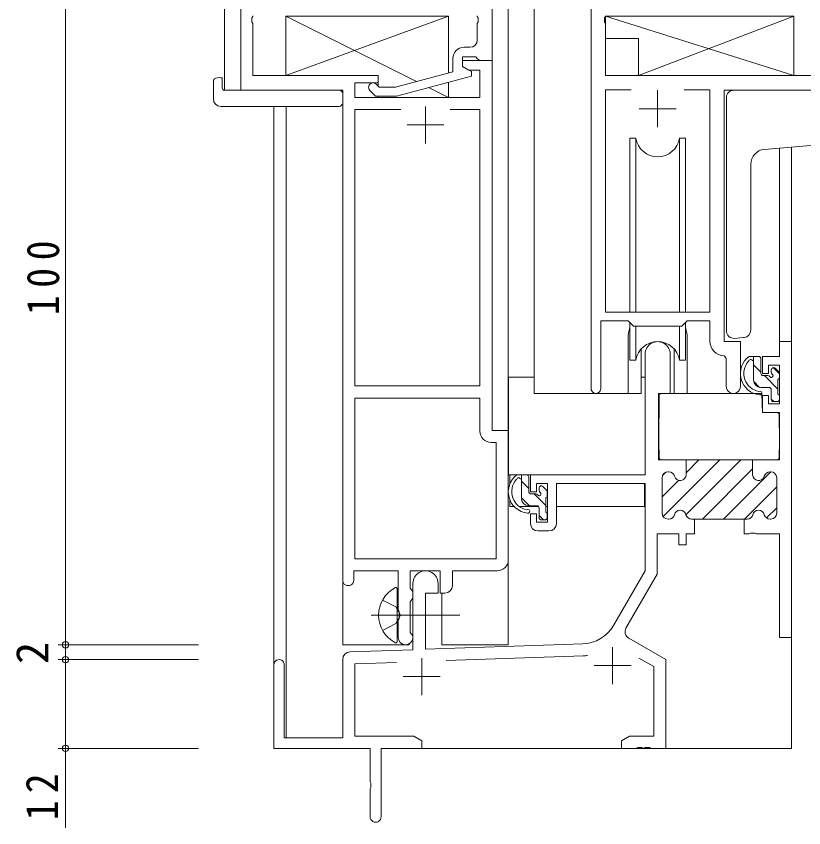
# Model space of a CAD drawing. Units: millimetres, scale not verified. Extents: x -594 to 539, y -420 to 386.
# Drawn here: x -413.8 to -307.2, y -199.1 to -89.4 of the extents above; entities that cross this region are included whole.
import ezdxf
from ezdxf.enums import TextEntityAlignment as Align

# ---------------------------------------------------------------- set-up
doc = ezdxf.new("R2010")
doc.units = ezdxf.units.MM
doc.header["$LTSCALE"] = 2
doc.linetypes.add('CHAIN2', pattern=[12, 9, -1, 1, -1])
doc.linetypes.add('DASHED3', pattern=[4, 3, -1])
for name, color, linetype, lineweight in [('0-3_YKK_11', 7, 'Continuous', 9), ('0-4_YKK_12', 2, 'Continuous', 9), ('0-5_YKK_13', 4, 'Continuous', 9), ('0-7_YKK_D', 6, 'Continuous', 9)]:
    doc.layers.add(name, color=color, linetype=linetype, lineweight=lineweight)
doc.styles.add('ＭＳ ゴシック', font='')
doc.styles.get('ＭＳ ゴシック').set_extended_font_data('MS Gothic')

msp = doc.modelspace()

# ---------------------------------------------------------------- linework, layer by layer
at = {"layer": '0-3_YKK_11'}
for p, q in [((-383.397, -99.366), (-383.397, -74.366)), ((-349.397, -95.366), (-349.397, -74.366)), ((-335.996, -139.716), (-335.996, -74.366)), ((-381.767, -89.408), (-381.887, -89.591)), ((-381.887, -89.591), (-381.887, -90.141)), ((-381.767, -89.324), (-381.767, -89.408)), ((-351.397, -89.324), (-351.397, -89.408)), ((-351.397, -89.408), (-351.277, -89.591)), ((-351.277, -89.591), (-351.277, -90.141)), ((-334.066, -89.408), (-334.186, -89.591)), ((-334.186, -89.591), (-334.186, -90.141)), ((-334.066, -89.324), (-334.066, -89.408)), ((-381.887, -90.141), (-381.767, -90.324)), ((-381.767, -90.324), (-381.767, -97.366)), ((-351.277, -90.141), (-351.397, -90.324)), ((-351.397, -90.324), (-351.397, -92.566)), ((-334.186, -90.141), (-334.066, -90.324)), ((-334.066, -90.324), (-334.066, -97.366)), ((-352.397, -93.566), (-353.197, -93.566)), ((-354.697, -95.066), (-354.697, -96.886)), ((-353.397, -94.866), (-351.597, -94.866)), ((-353.397, -96.166), (-353.397, -94.866)), ((-353.397, -95.366), (-349.397, -95.366)), ((-353.397, -96.166), (-353.397, -95.366)), ((-351.597, -94.866), (-351.397, -95.066)), ((-351.397, -95.066), (-351.097, -95.366)), ((-351.097, -95.366), (-349.397, -95.366)), ((-349.397, -95.366), (-349.397, -145.366)), ((-352.197, -96.859), (-353.397, -96.166)), ((-352.531, -96.666), (-353.397, -96.166)), ((-381.767, -97.366), (-364.797, -97.366)), ((-364.797, -97.366), (-364.797, -98.366)), ((-354.697, -96.886), (-362.458, -98.966)), ((-362.3, -100.166), (-352.197, -97.459)), ((-351.027, -96.666), (-352.531, -96.666)), ((-352.197, -97.459), (-352.197, -96.859)), ((-351.027, -100.366), (-351.027, -96.666)), ((-334.066, -97.366), (-303.926, -97.366)), ((-367.967, -98.366), (-367.967, -100.366)), ((-364.797, -98.366), (-367.967, -98.366)), ((-364.648, -98.966), (-365.072, -98.542)), ((-369.597, -99.366), (-383.397, -99.366)), ((-369.597, -165.616), (-369.597, -99.366)), ((-365.921, -99.39), (-365.145, -100.166)), ((-362.458, -98.966), (-364.648, -98.966)), ((-334.066, -99.296), (-330.583, -99.296)), ((-334.066, -129.366), (-334.066, -99.296)), ((-326.996, -99.366), (-326.996, -104.366)), ((-323.409, -99.296), (-319.926, -99.296)), ((-323.409, -99.296), (-319.926, -99.296)), ((-319.926, -99.296), (-319.926, -129.366)), ((-317.996, -99.366), (-317.996, -133.366)), ((-301.996, -99.366), (-317.996, -99.366)), ((-367.967, -100.366), (-351.027, -100.366)), ((-365.145, -100.166), (-362.3, -100.166)), ((-367.967, -101.996), (-361.747, -101.996)), ((-367.967, -139.366), (-367.967, -101.996)), ((-358.397, -101.566), (-358.397, -106.566)), ((-355.046, -101.996), (-351.027, -101.996)), ((-355.046, -101.996), (-351.027, -101.996)), ((-351.027, -101.996), (-351.027, -139.366)), ((-329.496, -101.866), (-324.496, -101.866)), ((-360.897, -104.066), (-355.897, -104.066)), ((-319.926, -129.366), (-334.066, -129.366)), ((-334.696, -130.566), (-334.696, -139.716)), ((-330.996, -130.566), (-334.696, -130.566)), ((-330.266, -131.296), (-330.996, -130.566)), ((-322.996, -130.566), (-323.726, -131.296)), ((-319.926, -130.566), (-322.996, -130.566)), ((-319.926, -133.296), (-319.926, -130.566)), ((-323.726, -131.296), (-330.266, -131.296)), ((-317.996, -133.366), (-315.796, -133.366)), ((-315.796, -133.366), (-315.796, -139.401)), ((-310.526, -133.366), (-308.896, -133.366)), ((-310.526, -135.366), (-310.526, -133.366)), ((-308.896, -133.366), (-308.896, -173.366)), ((-328.696, -151.366), (-328.696, -135.066)), ((-325.296, -135.066), (-325.296, -140.366)), ((-317.726, -135.594), (-318.013, -135.294)), ((-317.726, -139.401), (-317.726, -135.594)), ((-312.796, -135.366), (-310.526, -135.366)), ((-312.796, -137.666), (-312.796, -135.366)), ((-311.996, -136.566), (-311.996, -137.666)), ((-310.526, -136.566), (-311.996, -136.566)), ((-310.526, -141.766), (-310.526, -136.566)), ((-311.996, -137.666), (-312.796, -137.666)), ((-351.027, -139.366), (-367.967, -139.366)), ((-326.896, -140.366), (-326.896, -149.366)), ((-325.296, -140.366), (-326.896, -140.366)), ((-367.967, -140.996), (-351.027, -140.996)), ((-367.967, -162.736), (-367.967, -140.996)), ((-367.967, -162.736), (-367.967, -140.996)), ((-351.027, -140.996), (-351.027, -145.496)), ((-312.796, -140.666), (-311.996, -140.666)), ((-312.796, -142.966), (-312.796, -140.666)), ((-311.996, -140.666), (-311.996, -141.766)), ((-311.996, -141.766), (-310.526, -141.766)), ((-310.526, -142.966), (-312.796, -142.966)), ((-310.526, -149.366), (-310.526, -142.966)), ((-349.397, -145.366), (-347.197, -145.366)), ((-347.197, -145.366), (-347.197, -162.866)), ((-349.527, -146.996), (-348.827, -146.996)), ((-348.827, -146.996), (-348.827, -162.736)), ((-326.896, -149.366), (-323.146, -149.366)), ((-326.248, -157.031), (-318.583, -149.366)), ((-323.446, -149.366), (-314.146, -149.366)), ((-323.446, -149.366), (-314.146, -149.366)), ((-323.168, -156.78), (-315.754, -149.366)), ((-323.146, -149.366), (-323.146, -151.366)), ((-323.146, -151.101), (-321.411, -149.366)), ((-323.146, -151.366), (-323.146, -149.666)), ((-314.146, -149.366), (-314.146, -151.366)), ((-314.146, -149.366), (-310.526, -149.366)), ((-314.146, -151.366), (-314.146, -149.366)), ((-344.196, -151.366), (-328.696, -151.366)), ((-344.196, -153.666), (-344.196, -151.366)), ((-326.337, -151.463), (-325.899, -151.025)), ((-325.596, -150.966), (-325.496, -150.966)), ((-325.496, -150.966), (-325.596, -150.966)), ((-320.926, -157.366), (-314.146, -150.586)), ((-318.097, -157.366), (-311.697, -150.966)), ((-311.797, -150.966), (-311.696, -150.966)), ((-311.696, -150.966), (-311.797, -150.966)), ((-326.396, -156.566), (-326.396, -151.766)), ((-326.396, -151.766), (-326.396, -156.566)), ((-326.396, -154.351), (-324.177, -152.132)), ((-310.896, -151.766), (-310.896, -156.566)), ((-310.896, -156.566), (-310.896, -151.766)), ((-343.396, -152.566), (-343.396, -153.666)), ((-341.896, -152.566), (-343.396, -152.566)), ((-341.896, -157.766), (-341.896, -152.566)), ((-340.696, -152.566), (-340.696, -157.966)), ((-328.696, -152.566), (-340.696, -152.566)), ((-328.696, -164.366), (-328.696, -152.566)), ((-315.269, -157.366), (-310.896, -152.993)), ((-343.396, -153.666), (-344.196, -153.666)), ((-312.279, -157.204), (-310.896, -155.822)), ((-344.196, -156.666), (-343.396, -156.666)), ((-344.196, -157.966), (-344.196, -156.666)), ((-343.396, -156.666), (-343.396, -157.766)), ((-343.396, -157.766), (-341.896, -157.766)), ((-325.496, -157.366), (-325.596, -157.366)), ((-325.596, -157.366), (-325.496, -157.366)), ((-321.996, -157.366), (-322.397, -157.366)), ((-322.397, -157.366), (-321.996, -157.366)), ((-315.296, -157.366), (-321.996, -157.366)), ((-321.996, -157.366), (-321.996, -159.366)), ((-314.896, -157.366), (-315.296, -157.366)), ((-315.296, -157.366), (-314.896, -157.366)), ((-315.296, -159.366), (-315.296, -157.366)), ((-311.696, -157.366), (-311.797, -157.366)), ((-311.797, -157.366), (-311.696, -157.366)), ((-341.696, -158.966), (-343.196, -158.966)), ((-327.066, -159.366), (-327.066, -164.803)), ((-324.146, -159.366), (-327.066, -159.366)), ((-324.146, -160.866), (-324.146, -159.366)), ((-323.146, -159.366), (-323.146, -160.866)), ((-321.996, -159.366), (-323.146, -159.366)), ((-314.605, -159.366), (-315.296, -159.366)), ((-314.421, -159.246), (-314.605, -159.366)), ((-313.871, -159.246), (-314.421, -159.246)), ((-313.688, -159.366), (-313.871, -159.246)), ((-310.526, -159.366), (-313.688, -159.366)), ((-310.526, -173.366), (-310.526, -159.366)), ((-323.146, -160.866), (-324.146, -160.866)), ((-348.827, -162.736), (-367.967, -162.736)), ((-368.097, -164.366), (-368.097, -165.616)), ((-362.097, -164.366), (-368.097, -164.366)), ((-362.097, -169.695), (-362.097, -164.366)), ((-360.467, -164.366), (-360.467, -166.683)), ((-356.397, -164.366), (-360.467, -164.366)), ((-356.397, -167.366), (-356.397, -164.366)), ((-354.767, -164.366), (-354.767, -166.366)), ((-348.697, -164.366), (-354.767, -164.366)), ((-332.951, -171.734), (-328.696, -164.366)), ((-327.066, -164.803), (-331.281, -172.102)), ((-360.467, -166.683), (-360.319, -166.876)), ((-360.096, -175.034), (-360.096, -166.066)), ((-356.696, -166.066), (-356.696, -167.366)), ((-360.319, -166.876), (-360.097, -167.166)), ((-360.097, -167.166), (-360.097, -168.066)), ((-358.396, -167.366), (-358.396, -174.975)), ((-356.696, -167.366), (-358.396, -167.366)), ((-355.767, -167.366), (-356.397, -167.366)), ((-360.319, -168.356), (-360.467, -168.549)), ((-360.467, -168.549), (-360.467, -172.683)), ((-360.097, -168.066), (-360.319, -168.356)), ((-361.954, -169.887), (-362.097, -169.695)), ((-361.954, -170.845), (-361.954, -169.887)), ((-362.097, -171.037), (-361.954, -170.845)), ((-362.097, -173.366), (-362.097, -171.037)), ((-360.467, -172.683), (-360.319, -172.876)), ((-360.319, -172.876), (-360.097, -173.166)), ((-360.097, -173.166), (-360.097, -173.366)), ((-308.896, -173.366), (-310.526, -173.366)), ((-358.396, -174.975), (-337.106, -174.231)), ((-330.915, -173.468), (-325.896, -176.366)), ((-368.631, -175.332), (-360.096, -175.034)), ((-333.096, -174.666), (-333.096, -179.666)), ((-369.596, -186.966), (-369.596, -176.332)), ((-358.896, -176.166), (-358.896, -181.166)), ((-337.049, -175.86), (-355.606, -176.508)), ((-327.526, -177.307), (-329.529, -176.151)), ((-325.896, -176.366), (-325.896, -188.366)), ((-378.896, -188.366), (-378.896, -177.066)), ((-377.496, -177.066), (-377.496, -186.966)), ((-362.329, -176.743), (-367.966, -176.94)), ((-362.329, -176.743), (-367.966, -176.94)), ((-367.966, -176.94), (-367.966, -186.736)), ((-335.596, -177.166), (-330.596, -177.166)), ((-327.526, -186.736), (-327.526, -177.307)), ((-361.396, -178.666), (-356.396, -178.666)), ((-377.496, -186.966), (-369.596, -186.966)), ((-367.966, -186.736), (-359.988, -186.736)), ((-359.988, -186.736), (-358.896, -187.366)), ((-358.896, -187.366), (-358.896, -188.366)), ((-331.896, -187.366), (-330.805, -186.736)), ((-331.896, -188.366), (-331.896, -187.366)), ((-330.805, -186.736), (-327.526, -186.736)), ((-365.896, -188.366), (-378.896, -188.366)), ((-365.896, -192.908), (-365.896, -188.366)), ((-364.396, -188.366), (-364.396, -197.616)), ((-358.896, -188.366), (-364.396, -188.366)), ((-329.855, -188.366), (-331.896, -188.366)), ((-329.671, -188.246), (-329.855, -188.366)), ((-329.121, -188.246), (-329.671, -188.246)), ((-328.938, -188.366), (-329.121, -188.246)), ((-328.855, -188.366), (-328.938, -188.366)), ((-328.671, -188.246), (-328.855, -188.366)), ((-328.121, -188.246), (-328.671, -188.246)), ((-327.938, -188.366), (-328.121, -188.246)), ((-325.896, -188.366), (-327.938, -188.366)), ((-365.776, -193.091), (-365.896, -192.908)), ((-365.776, -193.641), (-365.776, -193.091)), ((-365.896, -193.824), (-365.776, -193.641)), ((-365.896, -197.616), (-365.896, -193.824))]:
    msp.add_line(p, q, dxfattribs=at)
for centre, radius, start, end in [((-352.397, -92.566), 1, 270, 359.99998), ((-353.197, -95.066), 1.5, 90, 179.99998), ((-365.497, -98.966), 0.6, 44.99998, 225), ((-326.996, -135.066), 1.7, 359.99998, 180), ((-317.926, -133.296), 2, 179.99998, 267.50807), ((-335.346, -139.716), 0.65, 179.99998, 0), ((-316.761, -139.401), 0.965, 179.99998, 0), ((-349.527, -145.496), 1.5, 180, 269.99998), ((-325.596, -151.766), 0.8, 90, 179.99998), ((-325.596, -151.766), 0.8, 90, 179.99998), ((-325.496, -151.766), 0.8, 14.47748, 89.99997), ((-325.496, -151.766), 0.8, 14.47748, 89.99997), ((-323.946, -151.366), 0.8, 194.47751, 359.99998), ((-323.946, -151.366), 0.8, 194.47751, 359.99998), ((-313.346, -151.366), 0.8, 180, 345.52248), ((-313.346, -151.366), 0.8, 180, 345.52248), ((-311.797, -151.766), 0.8, 90.00002, 165.52251), ((-311.797, -151.766), 0.8, 90.00002, 165.52251), ((-311.696, -151.766), 0.8, 0, 89.99998), ((-311.696, -151.766), 0.8, 0, 89.99998), ((-325.596, -156.566), 0.8, 180, 269.99998), ((-325.596, -156.566), 0.8, 180, 269.99998), ((-325.496, -156.566), 0.8, 270.00002, 345.52251), ((-325.496, -156.566), 0.8, 270.00002, 345.52251), ((-323.946, -156.966), 0.8, 14.47751, 165.52248), ((-323.946, -156.966), 0.8, 14.47751, 165.52248), ((-322.397, -156.566), 0.8, 194.47748, 269.99997), ((-322.397, -156.566), 0.8, 194.47748, 269.99997), ((-314.896, -156.566), 0.8, 270.00002, 345.52251), ((-314.896, -156.566), 0.8, 270.00002, 345.52251), ((-313.346, -156.966), 0.8, 14.47751, 165.52248), ((-313.346, -156.966), 0.8, 14.47751, 165.52248), ((-311.797, -156.566), 0.8, 194.47748, 269.99997), ((-311.797, -156.566), 0.8, 194.47748, 269.99997), ((-311.696, -156.566), 0.8, 270, 359.99998), ((-311.696, -156.566), 0.8, 270, 359.99998), ((-343.196, -157.966), 1, 180, 269.99998), ((-341.696, -157.966), 1, 270, 359.99998), ((-348.697, -162.866), 1.5, 270, 359.99998), ((-358.396, -166.066), 1.7, 359.99998, 180), ((-368.847, -165.616), 0.75, 179.99998, 0), ((-355.767, -166.366), 1, 270, 359.99998), ((-337.281, -169.234), 5, 271.99998, 329.99998), ((-330.415, -172.602), 1, 149.99998, 239.99997), ((-361.097, -173.366), 1, 180, 269.99998), ((-361.097, -173.366), 1, 270, 359.99998), ((-368.596, -176.332), 1, 91.99997, 179.99998), ((-378.196, -177.066), 0.7, 359.99998, 180), ((-337.281, -169.234), 6.63, 272.00002, 277.01712), ((-365.146, -197.616), 0.75, 179.99998, 0)]:
    msp.add_arc(centre, radius, start, end, dxfattribs=at)
at = {"layer": '0-4_YKK_12'}
for p, q in [((-385.596, -99.366), (-385.596, 16.136)), ((-347.197, -174.366), (-347.196, 16.136)), ((-343.696, -140.366), (-343.696, 16.136)), ((-383.096, -99.366), (-385.596, -99.366)), ((-369.596, -174.366), (-369.597, -99.666)), ((-378.896, -101.553), (-378.896, -177.066)), ((-377.266, -101.553), (-377.266, -186.966)), ((-310.526, -107.194), (-310.526, -133.366)), ((-308.896, -107.052), (-308.896, -133.366)), ((-330.996, -132.866), (-330.996, -140.366)), ((-322.996, -132.866), (-322.996, -140.366)), ((-310.526, -133.366), (-308.896, -133.366)), ((-330.996, -140.366), (-343.696, -140.366)), ((-316.769, -140.366), (-322.996, -140.366)), ((-356.196, -174.366), (-356.196, -167.349)), ((-308.896, -172.866), (-308.896, -188.366)), ((-356.196, -174.366), (-347.197, -174.366)), ((-364.396, -188.366), (-308.896, -188.366))]:
    msp.add_line(p, q, dxfattribs=at)
msp.add_lwpolyline([(-369.597, -174.366), (-360.596, -174.366), (-360.596, -174.231)], dxfattribs=at)
for start, end in [(159.63586, 180), (0, 20.36412)]:
    msp.add_arc((-326.996, -132.866), 4, start, end, dxfattribs=at)
at = {"layer": '0-5_YKK_13'}
for p, q in [((-377.297, -89.366), (-355.297, -89.366)), ((-377.297, -97.366), (-377.297, -89.366)), ((-359.618, -98.205), (-377.297, -89.366)), ((-377.297, -97.366), (-355.297, -89.366)), ((-355.297, -89.366), (-355.297, -97.047)), ((-308.571, -89.366), (-334.066, -89.366)), ((-329.571, -97.366), (-308.571, -89.366)), ((-308.571, -89.366), (-308.571, -97.366)), ((-329.571, -92.366), (-334.066, -92.366)), ((-329.571, -92.366), (-329.571, -97.366)), ((-364.797, -97.366), (-377.297, -97.366)), ((-364.797, -98.817), (-364.797, -97.366)), ((-308.571, -97.366), (-329.571, -97.366)), ((-387.084, -100.553), (-387.084, -98.178)), ((-386.084, -97.674), (-385.897, -97.674)), ((-385.897, -97.674), (-385.897, -98.174)), ((-385.897, -99.066), (-385.897, -98.174)), ((-355.297, -98.289), (-355.297, -100.366)), ((-385.597, -99.366), (-370.097, -99.366)), ((-355.297, -100.366), (-358.001, -99.014)), ((-316.696, -99.366), (-281.196, -99.366)), ((-369.597, -99.866), (-369.597, -100.553)), ((-369.597, -100.553), (-369.597, -101.053)), ((-364.797, -100.366), (-364.797, -100.166)), ((-355.297, -100.366), (-364.797, -100.366)), ((-317.696, -106.818), (-317.696, -100.366)), ((-386.084, -101.553), (-370.097, -101.553)), ((-312.571, -107.373), (-281.109, -104.621)), ((-329.955, -129.366), (-329.955, -105.866)), ((-324.038, -129.366), (-324.038, -105.866)), ((-323.246, -105.866), (-324.038, -105.866)), ((-323.246, -129.366), (-323.246, -105.866)), ((-317.696, -106.818), (-317.696, -107.822)), ((-317.696, -131.927), (-317.696, -107.822)), ((-314.396, -131.814), (-314.396, -109.366)), ((-330.746, -130.816), (-330.746, -135.866)), ((-329.955, -135.866), (-329.955, -131.296)), ((-324.038, -135.866), (-324.038, -131.296)), ((-323.246, -135.866), (-323.246, -130.816)), ((-315.396, -132.818), (-316.609, -132.924)), ((-315.396, -132.818), (-315.309, -132.81)), ((-329.246, -134.381), (-329.246, -140.366)), ((-324.746, -140.366), (-324.746, -134.381)), ((-330.746, -135.866), (-329.955, -135.866)), ((-324.038, -135.866), (-323.246, -135.866)), ((-313.326, -135.366), (-314.626, -135.366)), ((-314.026, -138.566), (-314.026, -135.366)), ((-313.026, -137.666), (-313.026, -135.666)), ((-313.026, -137.484), (-314.026, -136.484)), ((-311.626, -137.166), (-311.626, -137.505)), ((-310.526, -137.739), (-311.393, -136.873)), ((-310.614, -137.454), (-311.114, -136.954)), ((-343.696, -138.166), (-347.192, -138.166)), ((-347.192, -151.366), (-347.192, -138.166)), ((-329.246, -138.166), (-328.696, -138.166)), ((-312.087, -137.966), (-312.726, -137.966)), ((-310.726, -139.784), (-312.545, -137.966)), ((-310.526, -138.266), (-310.526, -137.666)), ((-313.206, -139.55), (-314.01, -138.746)), ((-310.726, -140.466), (-310.726, -138.466)), ((-329.246, -140.366), (-330.996, -140.366)), ((-312.895, -140.366), (-326.472, -140.366)), ((-322.996, -140.366), (-324.746, -140.366)), ((-311.926, -139.566), (-313.026, -139.566)), ((-312.895, -140.366), (-312.826, -142.966)), ((-311.626, -139.866), (-311.626, -141.166)), ((-326.772, -140.663), (-326.826, -146.866)), ((-311.29, -141.466), (-311.626, -141.129)), ((-311.326, -141.466), (-310.826, -141.466)), ((-310.526, -141.166), (-310.526, -140.666)), ((-326.792, -142.866), (-326.896, -142.866)), ((-312.826, -142.966), (-310.858, -142.966)), ((-310.526, -146.866), (-310.558, -143.263)), ((-326.826, -146.866), (-326.807, -149.068)), ((-310.546, -149.068), (-310.526, -146.866)), ((-326.896, -147.796), (-326.818, -147.875)), ((-326.507, -149.366), (-310.846, -149.366)), ((-328.996, -151.366), (-347.192, -151.366)), ((-346.992, -151.366), (-346.992, -152.617)), ((-344.726, -151.366), (-346.026, -151.366)), ((-345.426, -154.566), (-345.426, -151.366)), ((-344.426, -153.231), (-345.426, -152.231)), ((-344.426, -153.666), (-344.426, -151.666)), ((-343.026, -153.166), (-343.026, -153.505)), ((-342.014, -153.454), (-342.514, -152.954)), ((-328.792, -152.646), (-328.792, -155.666)), ((-344.336, -155.566), (-345.426, -154.476)), ((-343.487, -153.966), (-344.126, -153.966)), ((-342.126, -155.531), (-343.691, -153.966)), ((-342.126, -156.466), (-342.126, -154.466)), ((-341.926, -154.266), (-341.926, -153.666)), ((-346.992, -154.756), (-346.992, -155.666)), ((-346.992, -155.666), (-346.412, -155.666)), ((-345.715, -155.666), (-343.103, -155.666)), ((-343.326, -155.566), (-344.426, -155.566)), ((-342.126, -155.666), (-341.896, -155.666)), ((-328.792, -155.666), (-340.696, -155.666)), ((-343.026, -155.866), (-343.026, -157.166)), ((-342.436, -157.466), (-343.026, -156.876)), ((-341.926, -157.166), (-341.926, -156.666)), ((-342.726, -157.466), (-342.226, -157.466)), ((-362.247, -173.955), (-362.247, -166.764))]:
    msp.add_line(p, q, dxfattribs=at)
at = {"layer": '0-5_YKK_13', "linetype": 'DASHED3'}
for p, q in [((-364.212, -168.309), (-362.397, -169.214)), ((-361.788, -170.359), (-362.397, -169.214)), ((-361.788, -170.359), (-362.397, -171.504)), ((-364.212, -172.409), (-362.397, -171.504))]:
    msp.add_line(p, q, dxfattribs=at)
at = {"layer": '0-5_YKK_13', "linetype": 'CHAIN2'}
msp.add_line((-365.747, -170.359), (-353.759, -170.359), dxfattribs=at)
at = {"layer": '0-5_YKK_13'}
for points in [[(-308.571, -97.366), (-334.066, -89.366), (-334.066, -92.366)], [(-329.955, -105.866), (-330.746, -105.866), (-330.746, -129.366)]]:
    msp.add_lwpolyline(points, dxfattribs=at)
for centre, radius, start, end in [((-386.314, -98.804), 1.153, 78.49471, 123.87698), ((-386.62, -98.162), 0.462, 136.9505, 182.04652), ((-385.597, -99.066), 0.3, 180, 270), ((-370.097, -99.866), 0.5, 0, 90), ((-316.696, -100.366), 1, 135.57298, 180), ((-316.696, -100.366), 1, 90, 135.57298), ((-316.696, -100.366), 1, 121.36728, 135.57298), ((-386.084, -100.553), 1, 180, 269.99493), ((-370.097, -101.053), 0.5, 269.99889, 0), ((-326.996, -105.366), 3, 189.59798, 350.40582), ((-312.396, -109.366), 2, 95, 180), ((-316.696, -131.927), 1, 180, 275), ((-315.396, -131.814), 1, 275, 0), ((-326.996, -136.366), 3, 9.59416, 170.4066), ((-312.912, -137.687), 2.885, 126.45192, 263.90388), ((-312.827, -137.653), 2.504, 139.45805, 259.25217), ((-314.887, -135.77), 0.3, 301.62189, 336.95038), ((-314.426, -135.966), 0.2, 36.86989, 156.95038), ((-314.026, -135.666), 0.3, 216.86989, 270), ((-313.326, -135.666), 0.3, 0, 90), ((-311.326, -137.166), 0.3, 45, 180), ((-312.726, -137.666), 0.3, 180, 270), ((-312.087, -138.266), 0.3, 33.05573, 90), ((-311.626, -137.966), 0.25, 213.05573, 56.94426), ((-311.326, -137.505), 0.3, 180, 236.94426), ((-310.726, -138.266), 0.2, 270, 0), ((-310.826, -137.666), 0.3, 0, 45), ((-313.026, -138.566), 1, 180, 270), ((-326.472, -140.666), 0.3, 90, 179.49998), ((-313.148, -140.316), 0.25, 253.63879, 125.58162), ((-311.926, -139.866), 0.3, 0, 90), ((-310.726, -140.666), 0.2, 0, 90), ((-311.326, -141.166), 0.3, 180, 270), ((-310.826, -141.166), 0.3, 270, 0), ((-310.858, -143.266), 0.3, 0.5, 90), ((-326.507, -149.066), 0.3, 180.49998, 270), ((-310.846, -149.066), 0.3, 270, 359.5), ((-344.312, -153.687), 2.885, 126.45192, 263.90388), ((-344.726, -151.666), 0.3, 0, 90), ((-344.227, -153.653), 2.504, 139.45805, 259.25217), ((-346.287, -151.77), 0.3, 301.62189, 336.95038), ((-345.826, -151.966), 0.2, 36.86989, 156.95038), ((-345.426, -151.666), 0.3, 216.86989, 270), ((-342.726, -153.166), 0.3, 45, 180), ((-342.726, -153.505), 0.3, 180, 236.94426), ((-342.226, -153.666), 0.3, 0, 45), ((-344.426, -154.566), 1, 180, 270), ((-344.126, -153.666), 0.3, 180, 270), ((-343.487, -154.266), 0.3, 33.05573, 90), ((-343.026, -153.966), 0.25, 213.05573, 56.94426), ((-342.126, -154.266), 0.2, 270, 0), ((-343.326, -155.866), 0.3, 0, 90), ((-344.548, -156.316), 0.25, 253.63879, 125.58162), ((-342.126, -156.666), 0.2, 0, 90), ((-342.726, -157.166), 0.3, 180, 270), ((-342.226, -157.166), 0.3, 270, 0), ((-360.547, -170.359), 4.2, 117.28096, 242.71902), ((-362.401, -166.764), 0.154, 0, 117.28096), ((-362.401, -173.955), 0.154, 242.71902, 0)]:
    msp.add_arc(centre, radius, start, end, dxfattribs=at)
at = {"layer": '0-7_YKK_D'}
for p, q in [((-407.084, -174.366), (-407.084, -74.366)), ((-389.096, -174.366), (-408.084, -174.366)), ((-389.096, -174.366), (-408.084, -174.366)), ((-407.084, -176.366), (-407.084, -174.366)), ((-389.096, -176.366), (-408.084, -176.366)), ((-389.096, -176.366), (-408.084, -176.366)), ((-407.084, -176.366), (-407.084, -188.366)), ((-389.096, -188.366), (-408.084, -188.366)), ((-407.084, -188.366), (-407.084, -199.106))]:
    msp.add_line(p, q, dxfattribs=at)
for centre in [(-407.084, -174.366), (-407.084, -174.366), (-407.084, -176.366), (-407.084, -176.366), (-407.084, -188.366)]:
    msp.add_circle(centre, 0.425, dxfattribs=at)

# ---------------------------------------------------------------- texts
at = {"layer": '0-7_YKK_D', "color": 7, "style": 'ＭＳ ゴシック'}
msp.add_text('2', height=4.399, rotation=90, dxfattribs=at).set_placement((-408.084, -176.966), align=Align.BOTTOM_LEFT)
at = {"layer": '0-7_YKK_D', "color": 7, "char_height": 4.399, "attachment_point": 7, "rotation": 90, "style": 'ＭＳ ゴシック'}
for s, insert in [('\\T1.38;\\W0.9;100', (-407.884, -129.806)), ('\\T1.36;\\W0.9;12', (-408.084, -198.106))]:
    msp.add_mtext(s, dxfattribs=dict(at, insert=insert))

doc.saveas('drawing.dxf')
